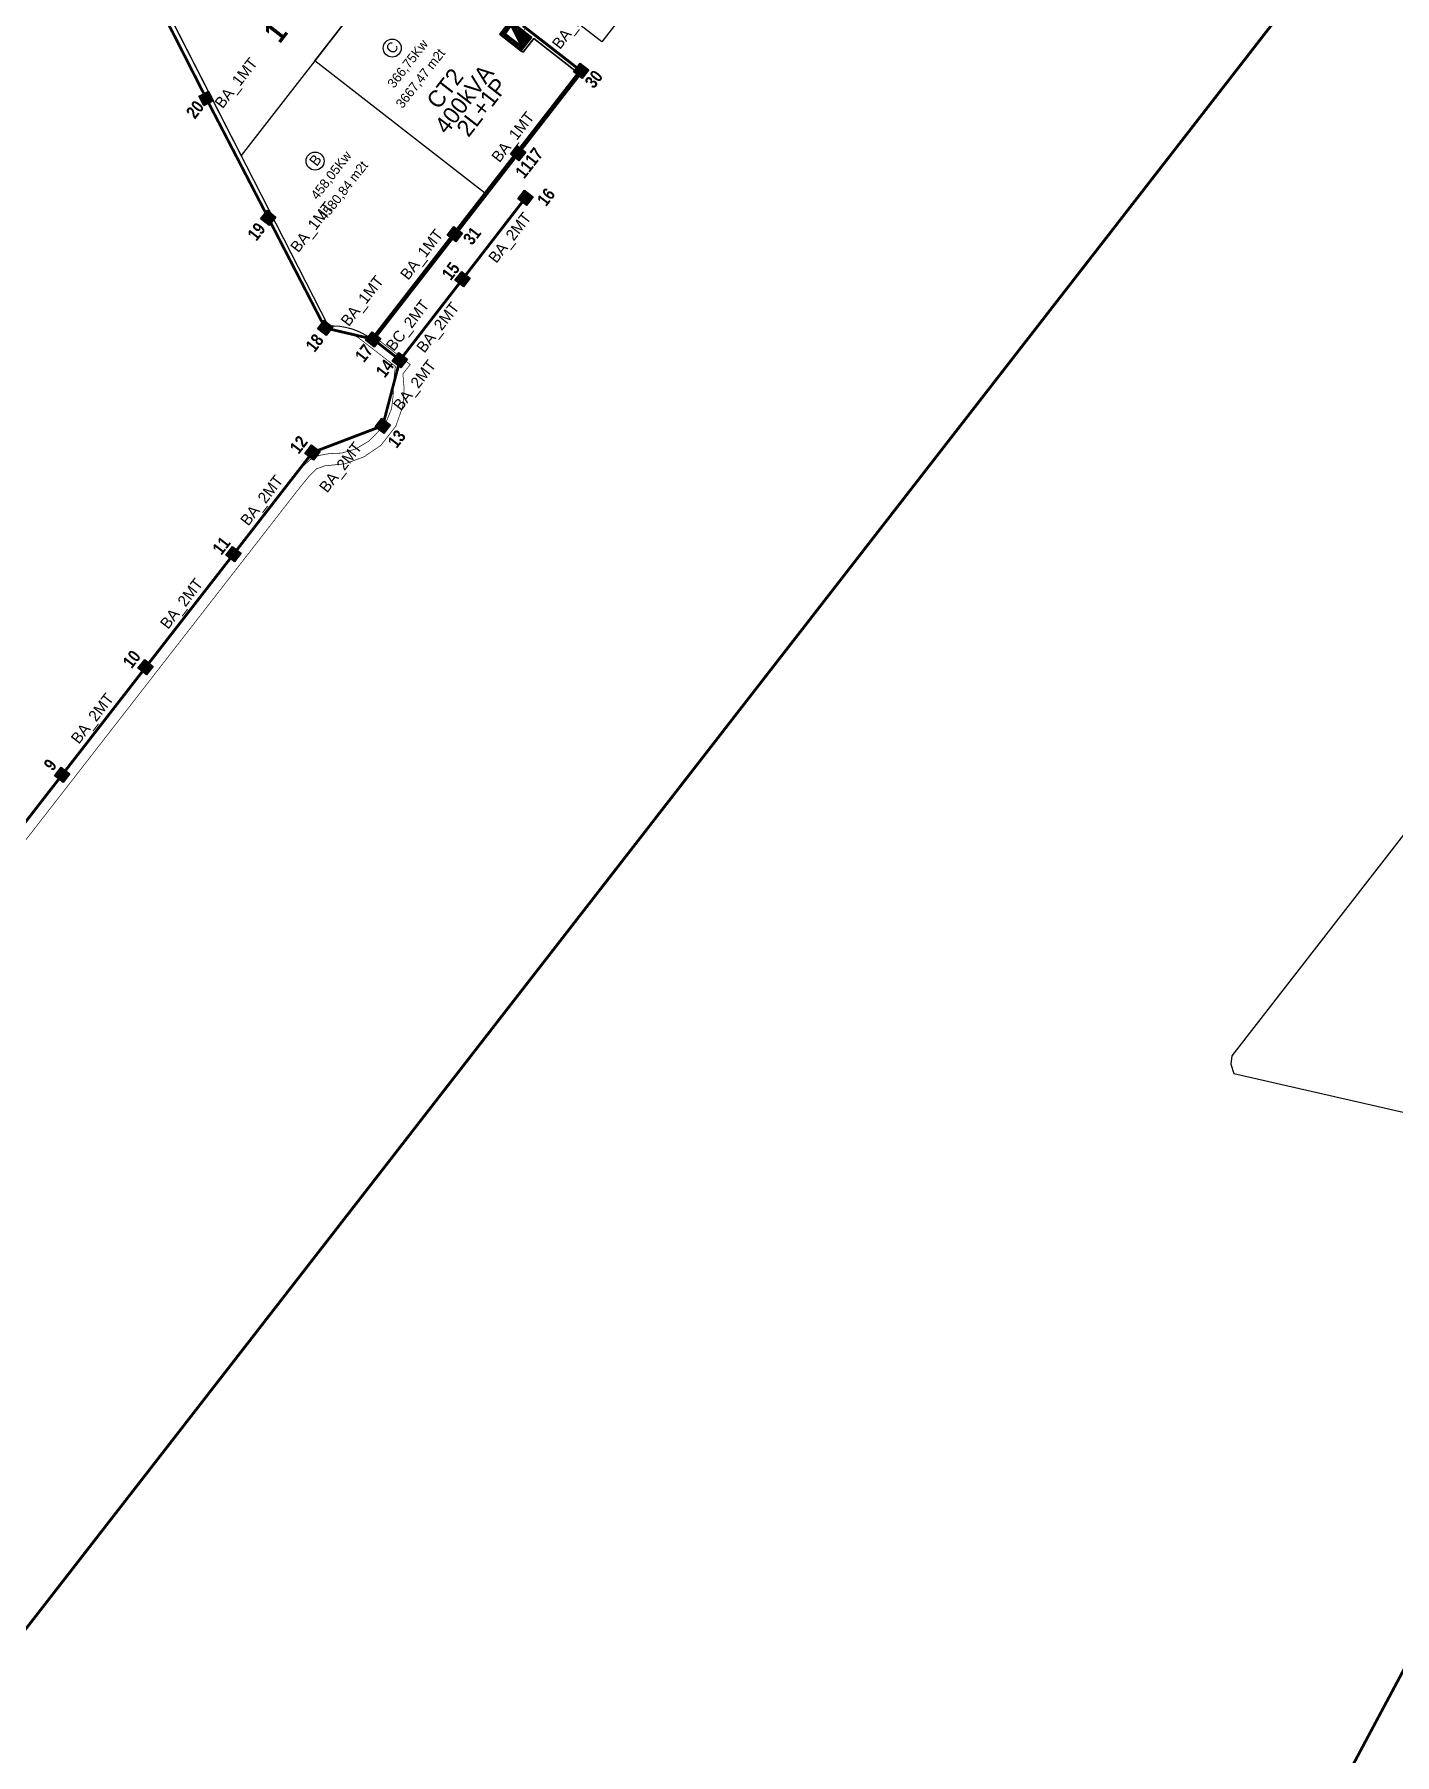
# Model space of a CAD drawing. Header units: metres. Extents: x 750363 to 753809, y 4417932 to 4421953.
# Drawn here: x 751555 to 752041, y 4418839 to 4419454 of the extents above; entities that cross this region are included whole.
import ezdxf
from ezdxf.enums import TextEntityAlignment as Align

# ---------------------------------------------------------------- set-up
doc = ezdxf.new("R2010")
doc.units = ezdxf.units.M
for name, pattern in [('RAYITAS', [0.375, 0.25, -0.125]), ('TRAZO_Y_PUNTO', [25.4, 12.7, -6.35, 0, -6.35]), ('TRAZOS2', [9.525, 6.35, -3.175]), ('VALS2', [1.25, 0.625, -0.125, 0.125, -0.125, 0.125, -0.125])]:
    doc.linetypes.add(name, pattern=pattern)
for name, color, linetype in [('0-LAMT_EXISTENTE', 20, 'VALS2'), ('0-MANZANAS', 10, 'Continuous'), ('0-REPARCELACION', 5, 'Continuous'), ('0-SOLAPE', 2, 'TRAZOS2'), ('1-CT', 2, 'TRAZOS2'), ('1-CT-TXT', 3, 'TRAZOS2'), ('1-LINEAS-MT', 7, 'Continuous'), ('2-ARQUETAS-CRUCE', 10, 'Continuous'), ('2-ARQUETAS-PASO', 170, 'Continuous'), ('2-CARGAS-BT', 7, 'Continuous'), ('2-TEXTO ZANJA-MT', 7, 'Continuous'), ('2-TEXTO-ARQUETA-MT', 7, 'Continuous'), ('2-ZANJAS-MT', 10, 'Continuous')]:
    doc.layers.add(name, color=color, linetype=linetype)
doc.styles.add('Century', font='GOTHIC.TTF')
doc.styles.add('Century_1_2000', font='GOTHIC.TTF', dxfattribs={"height": 4})
doc.styles.add('Century_1_2500', font='GOTHIC.TTF', dxfattribs={"height": 6})
doc.styles.add('Urbanismo_1_1000', font='swisscb.ttf', dxfattribs={"height": 3})
doc.styles.add('Urbanismo_1_2500', font='swisscb.ttf', dxfattribs={"height": 8})

# ---------------------------------------------------------------- blocks, each defined once
blk = doc.blocks.new('ct')
at = {"linetype": 'Continuous'}
h = blk.add_hatch(dxfattribs=at)
h.set_pattern_fill('ANSI31', color=253, scale=0.1, angle=-142.12008, style=0)
h.set_pattern_definition([(45, (0, -5e-10), (-0.2245064, 0.2245064), [])])
h.paths.add_polyline_path([(-1183.13, 162.26), (-1193.03, 162.26), (-1193.03, 156.06), (-1183.13, 156.06)])
h.paths.add_polyline_path([(-1184.63, 160.76), (-1184.63, 157.56), (-1191.53, 157.56), (-1191.53, 160.76)], flags=16)
blk.add_hatch(color=80, dxfattribs=at).paths.add_polyline_path([(-1191.53, 160.76), (-1191.53, 157.56), (-1184.63, 157.56)])
at = {"color": 80, "linetype": 'Continuous'}
blk.add_line((-1184.63, 157.56), (-1191.53, 160.76), dxfattribs=at)
at = {"color": 5, "linetype": 'Continuous'}
blk.add_lwpolyline([(-1193.03, 156.06), (-1183.13, 156.06), (-1183.13, 162.26), (-1193.03, 162.26)], close=True, dxfattribs=at)
at = {"color": 6, "linetype": 'Continuous'}
blk.add_lwpolyline([(-1191.53, 157.56), (-1184.63, 157.56), (-1184.63, 160.76), (-1191.53, 160.76)], close=True, dxfattribs=at)
blk = doc.blocks.new('Arqueta 001')
h = blk.add_hatch(color=255)
h.dxf.hatch_style = 1
h.paths.add_polyline_path([(-1.95, 1.95), (0, 0), (1.95, 1.95)])
h.paths.add_polyline_path([(0, 0), (-1.95, -1.95), (1.95, -1.95)])
h = blk.add_hatch(color=256)
h.dxf.hatch_style = 1
h.paths.add_polyline_path([(0, 0), (-1.95, 1.95), (-1.95, -1.95)])
h.paths.add_polyline_path([(1.95, -1.95), (1.95, 1.95), (0, 0)])
h = blk.add_hatch(color=256)
h.dxf.hatch_style = 1
h.paths.add_polyline_path([(1.95, 1.95), (-1.95, 1.95), (0, 0)])
h.paths.add_polyline_path([(0, 0), (-1.95, -1.95), (1.95, -1.95)])
for p, q in [((-1.95, 1.95), (1.95, 1.95)), ((-1.95, -1.95), (-1.95, 1.95)), ((-1.95, 1.95), (1.95, -1.95)), ((1.95, 1.95), (-1.95, -1.95)), ((1.95, 1.95), (1.95, -1.95)), ((1.95, -1.95), (-1.95, -1.95))]:
    blk.add_line(p, q)

msp = doc.modelspace()

# ---------------------------------------------------------------- linework, layer by layer
at = {"layer": '0-LAMT_EXISTENTE', "color": 31, "linetype": 'TRAZO_Y_PUNTO', "ltscale": 0.5, "const_width": 1, "elevation": 1.34}
msp.add_lwpolyline([(753045.11, 4420419.53), (752998.2, 4420375.82), (752921.51, 4420256.68), (752823.67, 4420106.48), (752736.8, 4419973.28), (752651.04, 4419840.28), (752555.64, 4419693.8), (752481.48, 4419579.51), (752395.87, 4419447.82), (752322.72, 4419335.53), (752235.88, 4419201.16), (752155.11, 4419077.06), (752066.85, 4418911.37), (751999.41, 4418785), (751920.18, 4418635.76), (751935.75, 4418556.49)], dxfattribs=at)
at = {"layer": '0-REPARCELACION'}
for points in [[(751834.04, 4419549.55), (751757.97, 4419451.61), (751718.54, 4419482.24), (751790.74, 4419575.19), (751791.43, 4419576.09, 0.043615), (751798.69, 4419577), (751799.59, 4419576.3), (751834.05, 4419549.54, -0.000142)], [(751733.58, 4419452.83), (751729.78, 4419447.94), (751721.96, 4419454.01), (751725.76, 4419458.91), (751709.72, 4419471.37, -0.861357), (751667.54, 4419504.12), (751619.92, 4419541.11), (751616.12, 4419536.22), (751608.3, 4419542.29), (751612.1, 4419547.19), (751580.43, 4419571.78, 0.267392), (751577.43, 4419511.97), (751660.15, 4419350.1, -0.17305), (751675.55, 4419345.49), (751749.39, 4419440.56)], [(751733.58, 4419452.83), (751729.78, 4419447.94), (751721.96, 4419454.01), (751725.76, 4419458.91), (751709.72, 4419471.37, -0.861357), (751667.54, 4419504.12), (751619.92, 4419541.11), (751616.12, 4419536.22), (751608.3, 4419542.29), (751612.1, 4419547.19), (751580.43, 4419571.78, 0.267392), (751577.43, 4419511.97), (751660.15, 4419350.1, -0.17305), (751675.55, 4419345.49), (751749.39, 4419440.56)], [(752106.45, 4419163.22), (752102.65, 4419158.33), (752094.83, 4419164.4), (752098.63, 4419169.3), (752067.04, 4419193.83), (752064.43, 4419193.82), (751983.15, 4419089.17), (751982.76, 4419086.15), (751983.91, 4419082.79), (752142.5, 4419046.65, -0.000006), (752142.51, 4419046.65, 0.000006), (752142.5, 4419046.65), (752142.51, 4419046.65, -0.329778), (752170.31, 4419053.15), (752199.61, 4419090.87), (752183.77, 4419103.17), (752179.97, 4419098.27), (752172.15, 4419104.34), (752175.96, 4419109.24)]]:
    msp.add_lwpolyline(points, format="xyb", close=True, dxfattribs=at)
for points in [[(751577.43, 4419511.97, -0.267392), (751580.43, 4419571.78), (751612.1, 4419547.19), (751608.3, 4419542.29), (751616.12, 4419536.22), (751619.92, 4419541.11), (751667.54, 4419504.12), (751667.54, 4419504.12, 0.371303), (751674.52, 4419469.58), (751629.03, 4419411.01), (751577.43, 4419511.97)], [(751709.72, 4419471.37), (751725.76, 4419458.91), (751721.96, 4419454.01), (751729.78, 4419447.94), (751733.58, 4419452.83), (751749.39, 4419440.56), (751716.03, 4419397.62), (751655.28, 4419444.8), (751674.52, 4419469.58, 0.371303), (751709.72, 4419471.37)]]:
    msp.add_lwpolyline(points, format="xyb", dxfattribs=at)
msp.add_lwpolyline([(751749.39, 4419440.56), (751716.03, 4419397.62)], dxfattribs=at)
at = {"layer": '0-REPARCELACION', "color": 6}
for centre in [(751682.99, 4419449.4), (751655.42, 4419409)]:
    msp.add_circle(centre, 3.22, dxfattribs=at)
at = {"layer": '0-SOLAPE', "const_width": 1, "elevation": 1.34, "flags": 128}
msp.add_lwpolyline([(751237.24, 4418479), (753046.04, 4420807.81)], dxfattribs=at)
at = {"layer": '1-LINEAS-MT', "color": 10, "elevation": 1.34}
msp.add_lwpolyline([(751481.19, 4419081.6, 0.25, 0.25, 0), (751650.23, 4419298.99, 0.25, 0.25, 0), (751653.48, 4419302.17, 0.25, 0.25, 0), (751656.84, 4419303.78, 0.25, 0.25, 0), (751660.5, 4419304.41, 0.25, 0.25, 0), (751664.98, 4419304.62, 0.25, 0.25, 0), (751669.91, 4419306.07, 0.25, 0.25, 0), (751674.82, 4419309, 0.25, 0.25, 0), (751678.13, 4419312.44, 0.25, 0.25, 0), (751681.06, 4419316.33, 0.25, 0.25, 0), (751682.75, 4419320.4, 0.25, 0.25, 0), (751683.31, 4419324.92, 0.25, 0.25, 0), (751683.45, 4419329.57, 0.25, 0.25, 0), (751684.11, 4419335.61, 0.25, 0.25, 0), (751670.76, 4419345.98, 0.25, 0.25, 0), (751667.4, 4419347.55, 0.25, 0.25, 0), (751663.58, 4419348.2, 0.25, 0.25, 0), (751658.88, 4419348.79, 0.25, 0.25, 0), (751634.46, 4419396.33, 0.25, 0.25, 0), (751600.56, 4419462.66, 0.25, 0.25, 0)], format="xyseb", dxfattribs=at)
at = {"layer": '1-LINEAS-MT', "color": 10, "const_width": 0.25}
msp.add_lwpolyline([(751729.92, 4419455.58), (751730.49, 4419456.3), (751750.89, 4419440.44), (751677.25, 4419345.74), (751685.56, 4419339.28), (751685.6, 4419339.25), (751689.45, 4419336.25), (751686.81, 4419332.92), (751687.27, 4419327.57), (751686.77, 4419321.29), (751684.28, 4419314.23), (751678.99, 4419307.43), (751672.97, 4419303.31), (751666.08, 4419300.77), (751658.92, 4419300.06), (751655.97, 4419299), (751653.11, 4419296.14), (751649.19, 4419291.31), (751483.65, 4419078.42)], dxfattribs=at)
at = {"layer": '2-ZANJAS-MT', "const_width": 1, "elevation": 1.34}
for points in [[(751595.58, 4419472.58), (751616.52, 4419431.4)], [(751638.7, 4419388.66), (751616.52, 4419431.4)], [(751685.74, 4419337.87), (751679.6, 4419314.39)], [(751679.6, 4419314.39), (751654.5, 4419304.83)], [(751626.29, 4419268.51), (751654.5, 4419304.83)], [(751594.85, 4419228.04), (751626.29, 4419268.51)], [(751565.03, 4419189.64), (751594.85, 4419228.04)], [(751535.21, 4419151.24), (751565.03, 4419189.64)]]:
    msp.add_lwpolyline(points, dxfattribs=at)
at = {"layer": '2-ZANJAS-MT', "const_width": 1}
for points in [[(751729.72, 4419457.38), (751750.66, 4419441.11)], [(751727.94, 4419411.89), (751750.56, 4419441.02)], [(751705.4, 4419382.85), (751728.03, 4419411.98), (751728.03, 4419411.98)], [(751708.22, 4419366.88), (751730.66, 4419395.88)], [(751659, 4419349.34), (751638.7, 4419388.66)], [(751705.4, 4419382.85), (751705.4, 4419382.85), (751676.21, 4419345.29)], [(751685.77, 4419337.88), (751708.22, 4419366.88), (751708.22, 4419366.88)], [(751676.22, 4419345.31), (751659, 4419349.34)]]:
    msp.add_lwpolyline(points, dxfattribs=at)
at = {"layer": '2-ZANJAS-MT', "linetype": 'RAYITAS', "ltscale": 4, "const_width": 1}
msp.add_lwpolyline([(751676.22, 4419345.3), (751685.75, 4419337.89)], dxfattribs=at)

# ---------------------------------------------------------------- block references
at = {"layer": '1-CT', "rotation": 142.1318597035682}
msp.add_blockref('ct', (750886.95, 4420308.75, 1.34), dxfattribs=at)
msp.add_blockref('ct', (750886.95, 4420308.75, 1.34), dxfattribs=at)
at = {"layer": '2-ARQUETAS-CRUCE'}
for p, rotation in [((751750.58, 4419441.23), 52.16329557934349), ((751727.97, 4419411.87), 52.16329557934349), ((751676.22, 4419345.27), 52.13185961710333), ((751685.74, 4419337.87, 1.34), 52.13185961710333)]:
    msp.add_blockref('Arqueta 001', p, dxfattribs=dict(at, rotation=rotation))
at = {"layer": '2-ARQUETAS-PASO'}
for p, rotation in [((751616.52, 4419431.4), 297.0379198326531), ((751730.66, 4419395.88, 1.34), 52.16329557934349), ((751638.7, 4419388.66), 52.13185961710333), ((751705.4, 4419382.85), 52.16329557934349), ((751708.17, 4419366.76, 1.34), 52.13185961710333), ((751659, 4419349.34, 1.34), 52.13185961710333), ((751679.6, 4419314.39, 1.34), 52.13185961710333), ((751654.5, 4419304.83, 1.34), 52.13185961710333), ((751626.29, 4419268.51, 1.34), 52.13185961710333), ((751594.85, 4419228.04, 1.34), 52.13185961710333), ((751565.03, 4419189.64, 1.34), 52.13185961710333)]:
    msp.add_blockref('Arqueta 001', p, dxfattribs=dict(at, rotation=rotation))

# ---------------------------------------------------------------- texts
at = {"layer": '0-MANZANAS', "insert": (751629.47, 4419446.56, 1.34), "char_height": 8, "attachment_point": 1, "rotation": 52.1633, "style": 'Urbanismo_1_2500'}
msp.add_mtext_dynamic_manual_height_columns('\\pxqc;1', width=28.0708, gutter_width=40, heights=[0], dxfattribs=at)
at = {"layer": '0-REPARCELACION', "color": 1, "char_height": 3.75, "width": 7.0666, "attachment_point": 1, "rotation": 52.1633, "style": 'Century'}
for s, insert in [('C', (751680.35, 4419449.27)), ('B', (751653.02, 4419409.17))]:
    msp.add_mtext(s, dxfattribs=dict(at, insert=insert))
at = {"layer": '1-CT-TXT', "color": 5, "style": 'Century_1_2500'}
for s, p in [('CT2', (751704.2, 4419433.11, 1.34)), ('400kVA', (751711.08, 4419429.33, 1.34)), ('2L+1P', (751717.44, 4419426.45, 1.34))]:
    msp.add_text(s, height=6, rotation=52.13186, dxfattribs=at).set_placement(p, align=Align.CENTER)
at = {"layer": '2-CARGAS-BT', "color": 5, "char_height": 3.4, "attachment_point": 1, "rotation": 52.1633, "style": 'Century'}
for s, insert, width in [('366,75Kw', (751680.96, 4419436.9), 7.0666), ('3667,47 m2t', (751683.96, 4419429.63), 34.6979), ('458,05Kw', (751653.59, 4419397.01), 7.0666), ('4580,84 m2t', (751656.37, 4419389.47), 26.6407)]:
    msp.add_mtext(s, dxfattribs=dict(at, insert=insert, width=width))
at = {"layer": '2-TEXTO ZANJA-MT', "char_height": 4, "attachment_point": 1, "rotation": 52.1633, "style": 'Century_1_2000'}
for s, insert in [('BA_1MT', (751739.81, 4419451.13, -1.34)), ('BA_1MT', (751619.2, 4419429.96, -1.34)), ('BA_1MT', (751718.17, 4419410.66, -1.34)), ('BA_1MT', (751646.26, 4419378.46, -2.68)), ('BA_1MT', (751685.54, 4419368.64, -1.34)), ('BA_2MT', (751717.05, 4419374.68, -4.03)), ('BA_1MT', (751664.28, 4419352.07, -2.68)), ('BC_2MT', (751680.4, 4419343.19, -4.03)), ('BA_2MT', (751691.32, 4419342.58, -4.03)), ('BA_2MT', (751682.99, 4419321.92, -4.03)), ('BA_2MT', (751656.56, 4419292.6, -5.37)), ('BA_2MT', (751628.37, 4419280.76, -4.03)), ('BA_2MT', (751599.7, 4419243.84, -4.03)), ('BA_2MT', (751567.81, 4419202.78, -4.03))]:
    msp.add_mtext_dynamic_manual_height_columns(s, width=8.2281, gutter_width=10, heights=[0], dxfattribs=dict(at, insert=insert))
at = {"layer": '2-TEXTO-ARQUETA-MT', "char_height": 4.5, "attachment_point": 5, "rotation": 52.1633, "style": 'Urbanismo_1_1000'}
for s, insert, width in [('30', (751755.08, 4419438.28, 1.34), 3.695), ('20', (751612.51, 4419427.42), 3.6872), ('1117', (751731.95, 4419408.35, 1.34), 3.2346), ('16', (751738.01, 4419396.15, 1.34), 3.6754), ('19', (751634.47, 4419383.77), 3.6635), ('31', (751711.54, 4419382.28, 1.34), 3.2346), ('15', (751703.94, 4419369.68, 1.34), 3.6714), ('18', (751655.26, 4419344.01, 1.34), 3.6714), ('17', (751672.88, 4419340.37, 1.34), 3.6754), ('14', (751680.32, 4419334.89, 1.34), 3.699), ('13', (751684.6, 4419309.68, 1.34), 3.695), ('12', (751649.55, 4419307.64, 1.34), 3.6872), ('11', (751621.91, 4419271.53, 1.34), 3.2149), ('10', (751589.87, 4419230.95, 1.34), 3.6754), ('9', (751560.75, 4419193.17, 1.34), 1.6645)]:
    msp.add_mtext(s, dxfattribs=dict(at, insert=insert, width=width))

doc.saveas('drawing.dxf')
